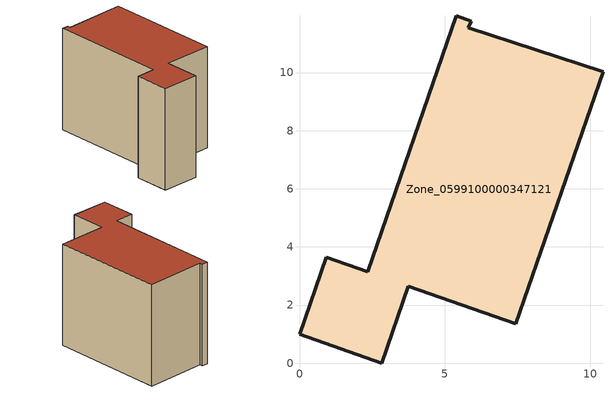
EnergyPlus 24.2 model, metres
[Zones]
Zone_0599100000347121
 floor ground (C_G): 10.45,10.02 7.44,1.36 3.74,2.64 2.83,0 0,0.99 0.92,3.64 2.34,3.14 5.4,11.95 5.91,11.77 5.8,11.54 z0
 wall outside (C_F): 0,0.99 2.83,0 3.74,2.64 7.44,1.36 10.45,10.02 5.8,11.54 5.91,11.77 5.4,11.95 2.34,3.14 0.92,3.64 0,0.99 z0:8.1
 roof outside (C_R): 5.4,11.95 2.34,3.14 0.92,3.64 0,0.99 2.83,0 3.74,2.64 7.44,1.36 10.45,10.02 5.8,11.54 5.91,11.77 z8.1
[BUILDING]
Pand.0599100000347121: North Axis=0; Terrain=City; Loads Convergence Tolerance Value=0.04; Temperature Convergence Tolerance Value=0.4; Solar Distribution=FullExterior; Maximum Number of Warmup Days=25; Minimum Number of Warmup Days=1
[Site:Location]
Rotterdam.The.Hague.AP_ZH_NLD Design_Conditions: Latitude=51.96; Longitude=4.45; Time Zone=1; Elevation=-4.5
[SITE:GROUNDTEMPERATURE:BUILDINGSURFACE]
18, 18, 18, 18, 18, 18, 18, 18, 18, 18, 18, 18
[MATERIAL] Thermal Absorptance=0.9; Solar Absorptance=0.7; Visible Absorptance=0.7
Name | Roughness | Thickness | Conductivity | Density | Specific Heat
G.TI.1992-2005 | MediumSmooth | 0.15 | 0.06 | 540 | 1210
F.TI.1992-2005 | Rough | 0.3 | 0.12 | 1920 | 840
R.TI.1992-2005 | MediumRough | 0.2 | 0.08 | 1500 | 1000
[CONSTRUCTION]
C_G: G.TI.1992-2005
C_F: F.TI.1992-2005
C_R: R.TI.1992-2005
[ZONE]
Zone_0599100000347121: Type=1; Multiplier=1; Ceiling Height=Autocalculate; Volume=Autocalculate; Floor Area=autocalculate; Part of Total Floor Area=Yes
[ZONEINFILTRATION:DESIGNFLOWRATE]
Infil_Zone_0599100000347121: Zone or ZoneList or Space or SpaceList=Zone_0599100000347121; Schedule=AlwaysOn; Design Flow Rate Calculation Method=Flow/Area; Flow Rate per Floor Area=0.0015; Constant Term Coefficient=1; Temperature Term Coefficient=0; Velocity Term Coefficient=0; Velocity Squared Term Coefficient=0
[HVACTEMPLATE:ZONE:IDEALLOADSAIRSYSTEM]
Zone_0599100000347121: Maximum Heating Supply Air Temperature=50; Minimum Cooling Supply Air Temperature=13; Maximum Heating Supply Air Humidity Ratio=0.0156; Minimum Cooling Supply Air Humidity Ratio=0.0077; Heating Limit=NoLimit; Cooling Limit=NoLimit; Dehumidification Control Type=ConstantSensibleHeatRatio; Cooling Sensible Heat Ratio=0.7; Dehumidification Setpoint=60; Humidification Control Type=None; Humidification Setpoint=30; Outdoor Air Method=None; Outdoor Air Flow Rate per Person=0.00944; Outdoor Air Flow Rate per Zone Floor Area=0; Outdoor Air Flow Rate per Zone=0; Demand Controlled Ventilation Type=None; Outdoor Air Economizer Type=NoEconomizer; Heat Recovery Type=None; Sensible Heat Recovery Effectiveness=0.7; Latent Heat Recovery Effectiveness=0.65
[ZONECONTROL:THERMOSTAT]
ThermostatControl_Zone_0599100000347121: Zone or ZoneList=Zone_0599100000347121; Control Type Schedule=DualSetpointControlType; Control 1=Thermostat_Zone_0599100000347121; Temperature Difference Between Cutout And Setpoint=0
[THERMOSTATSETPOINT:DUALSETPOINT]
Thermostat_Zone_0599100000347121: Heating Setpoint Temperature Schedule=HeatingSetpoint_Zone_0599100000347121; Cooling Setpoint Temperature Schedule=CoolingSetpoint_Zone_0599100000347121
[SCHEDULE:COMPACT]
HeatingSetpoint_Zone_0599100000347121: Through: 12/31, For: AllDays, Until: 24:00, 21
CoolingSetpoint_Zone_0599100000347121: Through: 12/31, For: AllDays, Until: 24:00, 24
DualSetpointControlType: Through: 12/31, For: AllDays, Until: 24:00, 4
AlwaysOn: Through: 12/31, For: AllDays, Until: 24:00, 1
